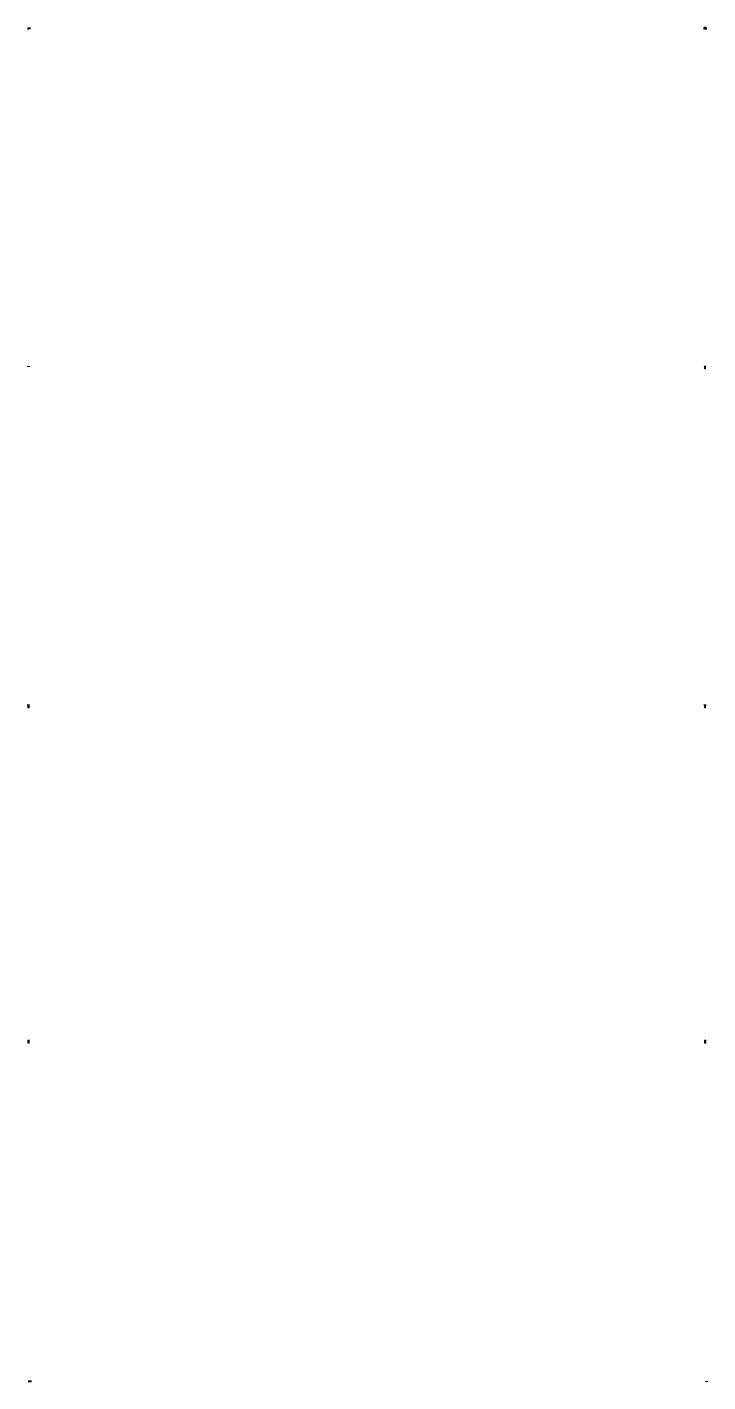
# Model space of a CAD drawing. Header units: millimetres. Extents: x 1488 to 16505, y -13505 to -1488.
# Drawn here: x 1488 to 7525, y -13505 to -1488 of the extents above; entities that cross this region are included whole.
import ezdxf

# ---------------------------------------------------------------- set-up
doc = ezdxf.new("R2010")
doc.units = ezdxf.units.MM
doc.header["$LTSCALE"] = 50
doc.header["$PDMODE"] = 1
doc.header["$PDSIZE"] = -2
doc.linetypes.add('VW-02 Medium Dashed', pattern=[3.527298, 2.469236, -1.058062])
for name, color, linetype, lineweight in [('pio-Dowel Pin (Inch)', 7, 'Continuous', 5), ('pio-Machine Screw (Inch)', 7, 'Continuous', 5), ('pio-Machine Screw (Metric)', 7, 'Continuous', 5), ('pio-Piping', 7, 'Continuous', 5), ('pio-Plain Washer (ISO)', 7, 'Continuous', 5), ('pio-Plain Washer (ISO)-3D', 7, 'Continuous', 5), ('pio-Retaining Washer (DIN)', 7, 'Continuous', 5), ('pio-Rivet (DIN)', 7, 'Continuous', 5), ('pio-Roller Chain - Offset Link', 7, 'Continuous', 5), ('pio-Set Screw (ISO)', 7, 'Continuous', 5), ('pio-Set Screw (Metric)', 7, 'Continuous', 5)]:
    doc.layers.add(name, color=color, linetype=linetype, lineweight=lineweight)

# ---------------------------------------------------------------- blocks, each defined once
blk = doc.blocks.new('obj-00')
at = {"color": 255, "linetype": 'Continuous', "lineweight": 5, "transparency": 33554687}
blk.add_wipeout([(-6, 0), (-5, 1), (-5, 2), (-5, 3), (-4, 4), (-3, 5), (-2, 5), (-1, 5), (0, 6), (0, 6), (1, 5), (1, 5), (2, 5), (2, 5), (3, 5), (3, 5), (3, 4), (3, 4), (3, 4), (4, 4), (4, 4), (5, 4), (5, 4), (6, 3), (6, 3), (6, 3), (7, 3), (7, 3), (8, 3), (8, 3), (8, 3), (9, 3), (9, 4), (9, 4), (10, 4), (10, 4), (10, 4), (11, 4), (11, 4), (11, 5), (11, 5), (12, 5), (12, 5), (12, 5), (13, 5), (14, 5), (15, 4), (15, 4), (16, 3), (17, 3), (17, 2), (17, 1), (17, 0), (17, -1), (17, -2), (17, -3), (16, -3), (15, -4), (15, -4), (14, -5), (13, -5), (12, -5), (12, -5), (12, -5), (11, -5), (11, -5), (11, -4), (11, -4), (10, -4), (10, -4), (10, -4), (9, -4), (9, -4), (9, -3), (8, -3), (8, -3), (8, -3), (7, -3), (7, -3), (6, -3), (6, -3), (6, -3), (5, -4), (5, -4), (4, -4), (4, -4), (3, -4), (3, -4), (3, -4), (3, -5), (3, -5), (2, -5), (2, -5), (1, -5), (1, -5), (0, -6), (0, -6), (-1, -5), (-2, -5), (-3, -5), (-4, -4), (-5, -3), (-5, -2), (-5, -1)], dxfattribs=at).dxf.layer = 'pio-Roller Chain - Offset Link'
at = {"layer": 'pio-Roller Chain - Offset Link', "color": 7, "linetype": 'Continuous', "lineweight": 5, "transparency": 33554687}
blk.add_line((5, 3), (5, -3), dxfattribs=at)
at = {"layer": 'pio-Roller Chain - Offset Link', "color": 7, "linetype": 'Continuous', "lineweight": 5, "transparency": 33554687, "flags": 128}
blk.add_lwpolyline([(-6, 0, -0.414214), (0, 6, -0.16028), (3, 4), (3, 4, 0.16028), (7, 3), (7, 3, 0.133624), (10, 4), (10, 4, -0.133624), (13, 5, -0.414214), (17, 0, -0.414214), (13, -5, -0.133624), (10, -4), (10, -4, 0.133624), (7, -3), (7, -3, 0.16028), (3, -4), (3, -4, -0.16028), (0, -6, -0.414214)], format="xyb", close=True, dxfattribs=at)
at = {"layer": 'pio-Roller Chain - Offset Link', "color": 7, "linetype": 'Continuous', "lineweight": 5, "transparency": 33554687}
for centre in [(0, 0), (13, 0)]:
    blk.add_circle(centre, 1.98, dxfattribs=at)
blk = doc.blocks.new('obj-02')
at = {"layer": 'pio-Retaining Washer (DIN)', "color": 7, "linetype": 'Continuous', "lineweight": 5, "transparency": 33554687}
blk.add_rational_spline([(7, -8), (7, -9), (8, -9), (8, -9), (8, -9), (12, -5), (12, 0), (12, 12), (0, 12), (-12, 12), (-12, 0), (-12, -5), (-8, -9), (-8, -9), (-8, -9), (-7, -9), (-7, -8), (-6, -5), (-5, -3), (-6, -2), (-6, 0), (-7, 0), (-7, 0), (-10, 0), (-9, 3), (-9, 3), (-8, 6), (-5, 8), (-4, 8), (-3, 10), (-2, 8), (-1, 8), (0, 5), (1, 8), (2, 8), (3, 10), (4, 8), (5, 8), (8, 6), (9, 3), (9, 3), (10, 0), (7, 0), (7, 0), (6, 0), (6, -2), (5, -3), (6, -5), (7, -8)], [1, 0.796749760446, 1, 1, 1, 0.914496273593, 1, 0.707106781187, 1, 0.707106781187, 1, 0.914496273593, 1, 1, 1, 0.796749760446, 1, 1, 1, 0.965925826289, 1, 1, 1, 0.549453011495, 1, 1, 1, 1, 1, 0.634097823231, 1, 1, 1, 1, 1, 0.634097823231, 1, 1, 1, 1, 1, 0.549453011495, 1, 1, 1, 0.965925826289, 1, 1, 1], degree=2, knots=[0, 0, 0, 0.012077, 0.012077, 0.014491, 0.014491, 0.101349, 0.101349, 0.253152, 0.253152, 0.404955, 0.404955, 0.491814, 0.491814, 0.494227, 0.494227, 0.506304, 0.506304, 0.55263, 0.55263, 0.581125, 0.581125, 0.594248, 0.594248, 0.62261, 0.62261, 0.626302, 0.685306, 0.69411, 0.69411, 0.720359, 0.720359, 0.726407, 0.779898, 0.785946, 0.785946, 0.812194, 0.812194, 0.820998, 0.880002, 0.883694, 0.883694, 0.912056, 0.912056, 0.92518, 0.92518, 0.953674, 0.953674, 1, 1, 1], dxfattribs=at)
blk = doc.blocks.new('obj-06')
at = {"color": 255, "linetype": 'Continuous', "lineweight": 5, "transparency": 33554687}
blk.add_wipeout([(-12, 2.5), (12, 2.5), (12, 0), (-12, 0)], dxfattribs=at).dxf.layer = 'pio-Plain Washer (ISO)'
at = {"layer": 'pio-Plain Washer (ISO)', "color": 7, "linetype": 'Continuous', "lineweight": 5, "transparency": 33554687, "flags": 128}
blk.add_lwpolyline([(-12, 2.5), (12, 2.5), (12, 0), (-12, 0)], close=True, dxfattribs=at)
blk = doc.blocks.new('obj-07')
at = {"layer": 'pio-Plain Washer (ISO)-3D', "color": 7, "linetype": 'Continuous', "lineweight": 5, "transparency": 33554687}
for p in [(0, 2.5), (0, 0)]:
    blk.add_point(p, dxfattribs=at)
blk = doc.blocks.new('Group-1')
at = {"color": 255, "linetype": 'Continuous', "lineweight": 5, "transparency": 33554687}
blk.add_wipeout([(-4, -20), (-4, 0), (4, 0), (4, -20)], dxfattribs=at).dxf.layer = 'pio-Rivet (DIN)'
at = {"layer": 'pio-Rivet (DIN)', "color": 7, "linetype": 'Continuous', "lineweight": 5, "transparency": 33554687}
blk.add_line((-4, -20), (-4, 0), dxfattribs=at)
at = {"layer": 'pio-Rivet (DIN)', "color": 7, "linetype": 'Continuous', "lineweight": 5, "transparency": 33554687, "flags": 128}
blk.add_lwpolyline([(4, 0), (4, -20), (-4, -20)], dxfattribs=at)
at = {"color": 255, "linetype": 'Continuous', "lineweight": 5, "transparency": 33554687}
blk.add_wipeout([(-7, 0), (-7, 1), (-6, 2), (-5, 3), (-4, 3), (-3, 4), (-2, 4), (-1, 5), (0, 5), (1, 5), (2, 4), (3, 4), (4, 3), (5, 3), (6, 2), (7, 1), (7, 0)], dxfattribs=at).dxf.layer = 'pio-Rivet (DIN)'
at = {"layer": 'pio-Rivet (DIN)', "color": 7, "linetype": 'Continuous', "lineweight": 5, "transparency": 33554687, "flags": 128}
blk.add_lwpolyline([(-7, 0, -0.309925), (0, 5, -0.309925), (7, 0)], format="xyb", close=True, dxfattribs=at)
blk = doc.blocks.new('obj-08')
at = {"layer": 'pio-Rivet (DIN)', "color": 7, "transparency": 33554687}
blk.add_blockref('Group-1', (0, 0), dxfattribs=at)
blk = doc.blocks.new('Group-3')
at = {"color": 255, "linetype": 'Continuous', "lineweight": 5, "transparency": 33554687}
blk.add_wipeout([(-4, -6), (-4, -7), (4, -7), (4, -6)], dxfattribs=at).dxf.layer = 'pio-Machine Screw (Inch)'
at = {"layer": 'pio-Machine Screw (Inch)', "color": 7, "linetype": 'Continuous', "lineweight": 5, "transparency": 33554687}
for p, q in [((-4, -6), (-4, -7)), ((4, -7), (4, -6))]:
    blk.add_line(p, q, dxfattribs=at)
at = {"color": 255, "linetype": 'Continuous', "lineweight": 5, "transparency": 33554687}
blk.add_wipeout([(-5, -7), (-5, -25), (5, -25), (5, -7)], dxfattribs=at).dxf.layer = 'pio-Machine Screw (Inch)'
at = {"layer": 'pio-Machine Screw (Inch)', "color": 7, "linetype": 'VW-02 Medium Dashed', "lineweight": 5, "transparency": 33554687}
for p, q in [((-4, -25), (-4, -7)), ((4, -25), (4, -7))]:
    blk.add_line(p, q, dxfattribs=at)
at = {"layer": 'pio-Machine Screw (Inch)', "color": 7, "linetype": 'Continuous', "lineweight": 5, "transparency": 33554687, "flags": 128}
blk.add_lwpolyline([(-5, -7), (-5, -25), (5, -25), (5, -7)], close=True, dxfattribs=at)
at = {"color": 255, "linetype": 'Continuous', "lineweight": 5, "transparency": 33554687}
blk.add_wipeout([(-5, -6), (5, -6), (10, 0), (1, 0), (1, -2), (-1, -2), (-1, 0), (-10, 0)], dxfattribs=at).dxf.layer = 'pio-Machine Screw (Inch)'
at = {"layer": 'pio-Machine Screw (Inch)', "color": 7, "linetype": 'Continuous', "lineweight": 5, "transparency": 33554687, "flags": 128}
blk.add_lwpolyline([(-5, -6), (5, -6), (10, 0), (1, 0), (1, -2), (-1, -2), (-1, 0), (-10, 0)], close=True, dxfattribs=at)
blk = doc.blocks.new('obj-12')
at = {"layer": 'pio-Machine Screw (Inch)', "color": 7, "transparency": 33554687}
blk.add_blockref('Group-3', (0, 0), dxfattribs=at)
blk = doc.blocks.new('Group-5')
at = {"color": 255, "linetype": 'Continuous', "lineweight": 5, "transparency": 33554687}
blk.add_wipeout([(-4.594025, -5), (-4.594025, -6.5), (4.594025, -6.5), (4.594025, -5)], dxfattribs=at).dxf.layer = 'pio-Machine Screw (Metric)'
at = {"layer": 'pio-Machine Screw (Metric)', "color": 7, "linetype": 'Continuous', "lineweight": 5, "transparency": 33554687}
for p, q in [((-4.594025, -5), (-4.594025, -6.5)), ((4.594025, -6.5), (4.594025, -5))]:
    blk.add_line(p, q, dxfattribs=at)
at = {"color": 255, "linetype": 'Continuous', "lineweight": 5, "transparency": 33554687}
blk.add_wipeout([(-5, -6.5), (-5, -25), (5, -25), (5, -6.5)], dxfattribs=at).dxf.layer = 'pio-Machine Screw (Metric)'
at = {"layer": 'pio-Machine Screw (Metric)', "color": 7, "linetype": 'Continuous', "lineweight": 5, "transparency": 33554687}
for p, q in [((-4.18805, -25), (-4.18805, -6.5)), ((4.18805, -25), (4.18805, -6.5))]:
    blk.add_line(p, q, dxfattribs=at)
at = {"layer": 'pio-Machine Screw (Metric)', "color": 7, "linetype": 'Continuous', "lineweight": 5, "transparency": 33554687, "flags": 128}
blk.add_lwpolyline([(-5, -6.5), (-5, -25), (5, -25), (5, -6.5)], close=True, dxfattribs=at)
at = {"color": 255, "linetype": 'Continuous', "lineweight": 5, "transparency": 33554687}
blk.add_wipeout([(-5, -5), (5, -5), (10, 0), (1.4, 0), (1.4, -2.6), (-1.4, -2.6), (-1.4, 0), (-10, 0)], dxfattribs=at).dxf.layer = 'pio-Machine Screw (Metric)'
at = {"layer": 'pio-Machine Screw (Metric)', "color": 7, "linetype": 'Continuous', "lineweight": 5, "transparency": 33554687, "flags": 128}
blk.add_lwpolyline([(-5, -5), (5, -5), (10, 0), (1.4, 0), (1.4, -2.6), (-1.4, -2.6), (-1.4, 0), (-10, 0)], close=True, dxfattribs=at)
blk = doc.blocks.new('obj-14')
at = {"layer": 'pio-Machine Screw (Metric)', "color": 7, "transparency": 33554687}
blk.add_blockref('Group-5', (0, 0), dxfattribs=at)
blk = doc.blocks.new('Group-7')
at = {"color": 255, "linetype": 'Continuous', "lineweight": 5, "transparency": 33554687}
blk.add_wipeout([(-5, 24.18805), (-4.18805, 25), (4.18805, 25), (5, 24.18805)], dxfattribs=at).dxf.layer = 'pio-Set Screw (ISO)'
at = {"layer": 'pio-Set Screw (ISO)', "color": 7, "linetype": 'Continuous', "lineweight": 5, "transparency": 33554687, "flags": 128}
blk.add_lwpolyline([(-5, 24.18805), (-4.18805, 25), (4.18805, 25), (5, 24.18805)], dxfattribs=at)
at = {"color": 255, "linetype": 'Continuous', "lineweight": 5, "transparency": 33554687}
blk.add_wipeout([(-5, 24.18805), (-5, 24.18805), (-5, 1.5), (5, 1.5), (5, 24.18805)], dxfattribs=at).dxf.layer = 'pio-Set Screw (ISO)'
at = {"layer": 'pio-Set Screw (ISO)', "color": 7, "linetype": 'Continuous', "lineweight": 5, "transparency": 33554687}
for p, q in [((-4.18805, 24.18805), (-4.18805, 1.5)), ((4.18805, 24.18805), (4.18805, 1.5))]:
    blk.add_line(p, q, dxfattribs=at)
at = {"layer": 'pio-Set Screw (ISO)', "color": 7, "linetype": 'Continuous', "lineweight": 5, "transparency": 33554687, "flags": 128}
blk.add_lwpolyline([(-5, 24.18805), (-5, 24.18805), (-5, 1.5), (5, 1.5), (5, 24.18805)], close=True, dxfattribs=at)
at = {"color": 255, "linetype": 'Continuous', "lineweight": 5, "transparency": 33554687}
blk.add_wipeout([(-5, 1.5), (-3.5, 0), (3.5, 0), (5, 1.5)], dxfattribs=at).dxf.layer = 'pio-Set Screw (ISO)'
at = {"layer": 'pio-Set Screw (ISO)', "color": 7, "linetype": 'Continuous', "lineweight": 5, "transparency": 33554687, "flags": 128}
blk.add_lwpolyline([(-5, 1.5), (-3.5, 0), (3.5, 0), (5, 1.5)], close=True, dxfattribs=at)
blk = doc.blocks.new('obj-18')
at = {"layer": 'pio-Set Screw (ISO)', "color": 7, "transparency": 33554687}
blk.add_blockref('Group-7', (0, 0), dxfattribs=at)
blk = doc.blocks.new('Group-9')
at = {"color": 255, "linetype": 'Continuous', "lineweight": 5, "transparency": 33554687}
blk.add_wipeout([(-6, 1.75), (-3.6, 0), (3.6, 0), (6, 1.75)], dxfattribs=at).dxf.layer = 'pio-Set Screw (Metric)'
at = {"layer": 'pio-Set Screw (Metric)', "color": 7, "linetype": 'Continuous', "lineweight": 5, "transparency": 33554687, "flags": 128}
blk.add_lwpolyline([(-6, 1.75), (-3.6, 0), (3.6, 0), (6, 1.75)], dxfattribs=at)
at = {"color": 255, "linetype": 'Continuous', "lineweight": 5, "transparency": 33554687}
blk.add_wipeout([(-6, 24.052725), (-5.052725, 25), (5.052725, 25), (6, 24.052725)], dxfattribs=at).dxf.layer = 'pio-Set Screw (Metric)'
at = {"layer": 'pio-Set Screw (Metric)', "color": 7, "linetype": 'Continuous', "lineweight": 5, "transparency": 33554687, "flags": 128}
blk.add_lwpolyline([(-6, 24.052725), (-5.052725, 25), (5.052725, 25), (6, 24.052725)], dxfattribs=at)
at = {"color": 255, "linetype": 'Continuous', "lineweight": 5, "transparency": 33554687}
blk.add_wipeout([(-6, 24.052725), (-6, 24.052725), (-6, 1.75), (6, 1.75), (6, 24.052725)], dxfattribs=at).dxf.layer = 'pio-Set Screw (Metric)'
at = {"layer": 'pio-Set Screw (Metric)', "color": 7, "linetype": 'Continuous', "lineweight": 5, "transparency": 33554687}
for p, q in [((-5.052725, 24.052725), (-5.052725, 1.75)), ((5.052725, 24.052725), (5.052725, 1.75))]:
    blk.add_line(p, q, dxfattribs=at)
at = {"layer": 'pio-Set Screw (Metric)', "color": 7, "linetype": 'Continuous', "lineweight": 5, "transparency": 33554687, "flags": 128}
blk.add_lwpolyline([(-6, 24.052725), (-6, 24.052725), (-6, 1.75), (6, 1.75), (6, 24.052725)], close=True, dxfattribs=at)
blk = doc.blocks.new('obj-20')
at = {"layer": 'pio-Set Screw (Metric)', "color": 7, "transparency": 33554687}
blk.add_blockref('Group-9', (0, 0), dxfattribs=at)
blk = doc.blocks.new('obj-24')
at = {"color": 255, "linetype": 'Continuous', "lineweight": 5, "transparency": 33554687}
blk.add_wipeout([(0, 0), (0, 2), (0, 2), (0, 3), (1, 3), (1, 4), (1, 4), (2, 5), (3, 5), (3, 5), (25, 5), (25, 5), (25, -5), (25, -5), (3, -5), (3, -5), (2, -5), (1, -4), (1, -4), (1, -3), (0, -3), (0, -2), (0, -2)], dxfattribs=at).dxf.layer = 'pio-Dowel Pin (Inch)'
at = {"layer": 'pio-Dowel Pin (Inch)', "color": 7, "linetype": 'Continuous', "lineweight": 5, "transparency": 33554687}
for p, q in [((3, -5), (3, 5)), ((25, -5), (25, 5))]:
    blk.add_line(p, q, dxfattribs=at)
at = {"layer": 'pio-Dowel Pin (Inch)', "color": 7, "linetype": 'Continuous', "lineweight": 5, "transparency": 33554687, "flags": 128}
blk.add_lwpolyline([(0, 2, -0.414214), (3, 5), (25, 5), (25, 5), (25, -5), (25, -5), (3, -5, -0.414214), (0, -2)], format="xyb", close=True, dxfattribs=at)
blk = doc.blocks.new('obj-26')
at = {"layer": 'pio-Piping', "color": 7, "linetype": 'Continuous', "lineweight": 5, "transparency": 33554687}
blk.add_line((0, 0), (25.4, 0), dxfattribs=at)
at = {"layer": 'pio-Piping', "color": 0, "flags": 1}
for tag in ['IFC_UUID', 'instanceID']:
    blk.add_attdef(tag, (7500, -13500), '', height=0.18, dxfattribs=at)

msp = doc.modelspace()

# ---------------------------------------------------------------- block references
at = {"layer": 'pio-Dowel Pin (Inch)', "color": 7, "transparency": 33554687}
msp.add_blockref('obj-24', (1500, -13500), dxfattribs=at)
at = {"layer": 'pio-Machine Screw (Inch)', "color": 7, "transparency": 33554687}
msp.add_blockref('obj-12', (1500, -7500), dxfattribs=at)
at = {"layer": 'pio-Machine Screw (Metric)', "color": 7, "transparency": 33554687}
msp.add_blockref('obj-14', (7500, -7500), dxfattribs=at)
at = {"layer": 'pio-Piping', "color": 7, "transparency": 33554687}
msp.add_blockref('obj-26', (7500, -13500), dxfattribs=at)
at = {"layer": 'pio-Plain Washer (ISO)', "color": 7, "transparency": 33554687}
msp.add_blockref('obj-06', (1500, -4500), dxfattribs=at)
at = {"layer": 'pio-Plain Washer (ISO)-3D', "color": 7, "transparency": 33554687}
msp.add_blockref('obj-07', (4500, -4500), dxfattribs=at)
at = {"layer": 'pio-Retaining Washer (DIN)', "color": 7, "transparency": 33554687}
msp.add_blockref('obj-02', (7500, -1500), dxfattribs=at)
at = {"layer": 'pio-Rivet (DIN)', "color": 7, "transparency": 33554687}
msp.add_blockref('obj-08', (7500, -4500), dxfattribs=at)
at = {"layer": 'pio-Roller Chain - Offset Link', "color": 7, "transparency": 33554687}
msp.add_blockref('obj-00', (1500, -1500), dxfattribs=at)
at = {"layer": 'pio-Set Screw (ISO)', "color": 7, "transparency": 33554687}
msp.add_blockref('obj-18', (1500, -10500), dxfattribs=at)
at = {"layer": 'pio-Set Screw (Metric)', "color": 7, "transparency": 33554687}
msp.add_blockref('obj-20', (7500, -10500), dxfattribs=at)

doc.saveas('drawing.dxf')
